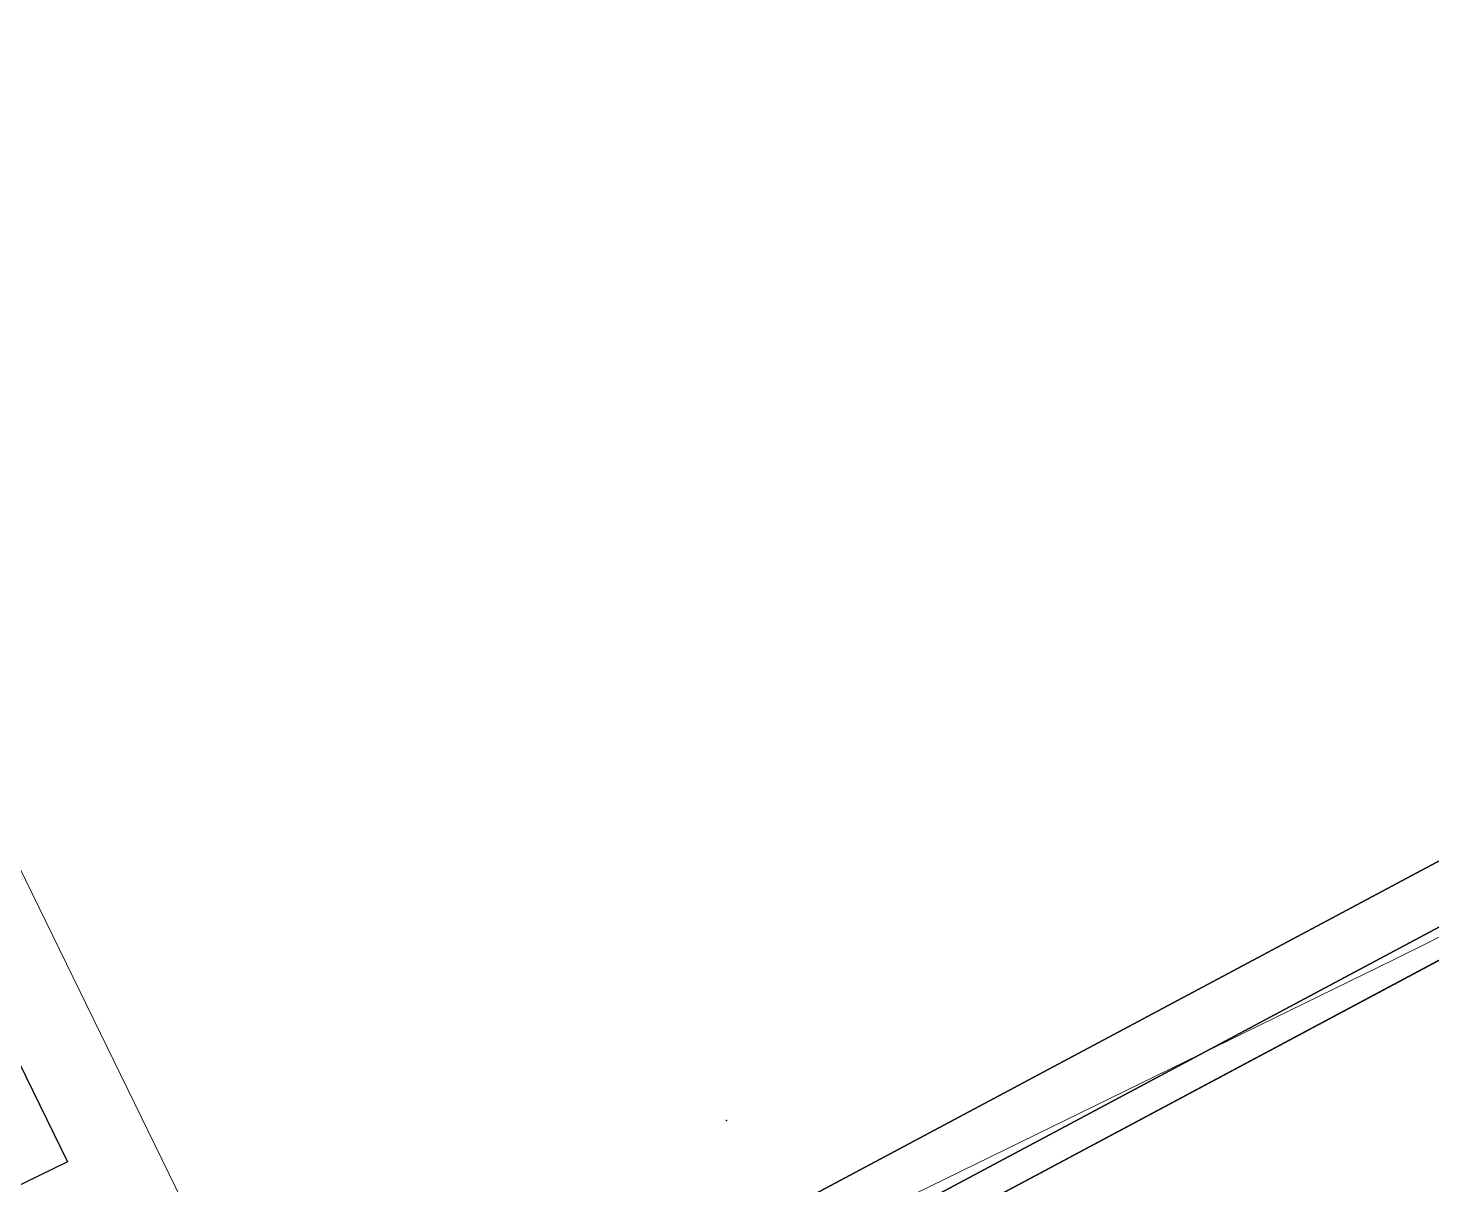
# Model space of a CAD drawing. Header units: millimetres. Extents: x 9159 to 17971, y 10368 to 13314.
# Drawn here: x 14690.16 to 14738.2, y 11657.62 to 11697.21 of the extents above; entities that cross this region are included whole.
import ezdxf

# ---------------------------------------------------------------- set-up
doc = ezdxf.new("R2010")
doc.units = ezdxf.units.MM
doc.header["$LTSCALE"] = 5
doc.linetypes.add('HIDDEN', pattern=[0.375, 0.25, -0.125])
for name, color, linetype in [('200-EquipBlack-3d', 250, 'Continuous'), ('200-EquipBorder-2d', 9, 'Continuous'), ('200-EquipInternal-2d', 252, 'Continuous'), ('200-EquipSteel-3d', 9, 'Continuous')]:
    doc.layers.add(name, color=color, linetype=linetype)
doc.layers.add('200-InsPoint-3D', color=3, linetype='Continuous', plot=False)
doc.layers.add('Auto-Tefris', color=32, linetype='Continuous', lineweight=18)

# ---------------------------------------------------------------- blocks, each defined once
blk = doc.blocks.new('NUC1DP')
at = {"layer": '200-EquipBorder-2d'}
blk.add_lwpolyline([(600, 0), (600, 0), (0, 0), (0, 0), (0, 0), (0, -612), (600, -612), (600, 0)], close=True, dxfattribs=at)
at = {"layer": '200-EquipInternal-2d'}
blk.add_line((0, -582), (600, -582), dxfattribs=at)
at = {"layer": '200-InsPoint-3D'}
blk.add_attdef('DISTANG', (0, 0), '', height=1, dxfattribs=at)
at = {"layer": '200-EquipBlack-3d'}
mesh = blk.add_polymesh((6, 3), dxfattribs=at)
for k, corner in enumerate([(600, -612, 800), (600, -612, 730), (600, -612, 730), (0, -612, 800), (0, -612, 730), (0, -612, 730), (0, -582, 800), (0, -582, 730), (0, -612, 730), (600, -582, 800), (600, -582, 730), (600, -612, 730), (600, -582, 800), (600, -582, 800), (600, -612, 800), (0, -582, 800), (0, -582, 800), (0, -612, 800)]):
    mesh.set_mesh_vertex(divmod(k, 3), corner)
at = {"layer": '200-EquipSteel-3d'}
mesh = blk.add_polymesh((6, 3), dxfattribs=at)
for k, corner in enumerate([(600, -612, 850), (600, -612, 800), (600, -612, 800), (0, -612, 850), (0, -612, 800), (0, -612, 800), (0, 0, 850), (0, 0, 800), (0, -612, 800), (600, 0, 850), (600, 0, 800), (600, -612, 800), (600, 0, 850), (600, 0, 850), (600, -612, 850), (0, 0, 850), (0, 0, 850), (0, -612, 850)]):
    mesh.set_mesh_vertex(divmod(k, 3), corner)
mesh = blk.add_polymesh((6, 3), dxfattribs=at)
for k, corner in enumerate([(600, -612, 330), (600, -612, 30), (600, -612, 30), (0, -612, 330), (0, -612, 30), (0, -612, 30), (0, -582, 330), (0, -582, 30), (0, -612, 30), (600, -582, 330), (600, -582, 30), (600, -612, 30), (600, -582, 330), (600, -582, 330), (600, -612, 330), (0, -582, 330), (0, -582, 330), (0, -612, 330)]):
    mesh.set_mesh_vertex(divmod(k, 3), corner)
mesh = blk.add_polymesh((6, 3), dxfattribs=at)
for k, corner in enumerate([(600, -612, 720), (600, -612, 340), (600, -612, 340), (0, -612, 720), (0, -612, 340), (0, -612, 340), (0, -592, 720), (0, -592, 340), (0, -612, 340), (600, -592, 720), (600, -592, 340), (600, -612, 340), (600, -592, 720), (600, -592, 720), (600, -612, 720), (0, -592, 720), (0, -592, 720), (0, -612, 720)]):
    mesh.set_mesh_vertex(divmod(k, 3), corner)
blk = doc.blocks.new('30150')
at = {"layer": '200-InsPoint-3D'}
blk.add_point((0, -401.93), dxfattribs=at)

msp = doc.modelspace()

# ---------------------------------------------------------------- linework, layer by layer
at = {"layer": '200-EquipInternal-2d'}
msp.add_lwpolyline([(14644.792, 11635.592), (14605.291, 11716.46), (14652.015, 11739.283), (14691.516, 11658.415)], close=True, dxfattribs=at)
at = {"layer": 'Auto-Tefris', "ltscale": 2}
for p, q in [((14700.169, 11647.384, -0.185), (14652.929, 11744.097)), ((14736.914, 11665.332, -0.312), (14646.258, 11621.05))]:
    msp.add_line(p, q, dxfattribs=at)
for centre, radius, start, end in [((14693.468, 11754.29, -0.312), 194, 296.03368, 116.03368), ((14693.468, 11754.29, -0.312), 149, 296.03368, 116.03368), ((14693.444, 11754.278, -0.312), 99, 296.04606, 116.02129)]:
    msp.add_arc(centre, radius, start, end, dxfattribs=at)
at = {"layer": 'Auto-Tefris', "linetype": 'HIDDEN', "ltscale": 2}
for radius in [179, 169]:
    msp.add_arc((14693.468, 11754.29, -0.312), radius, 296.03368, 116.03368, dxfattribs=at)

# ---------------------------------------------------------------- block references
for name, p, xscale, yscale, zscale, rotation in [('NUC1DP', (14787.933, 11625.743, -0.312), 0.1000000000000163, 0.1000000000000485, 0.09999999999999998, 208.0764641272337), ('30150', (14733.826, 11624.828), 0.09999999999528676, 0.09999999999684661, 0.1, 209.4616782719301)]:
    msp.add_blockref(name, p, dxfattribs=dict(xscale=xscale, yscale=yscale, zscale=zscale, rotation=rotation))

doc.saveas('drawing.dxf')
